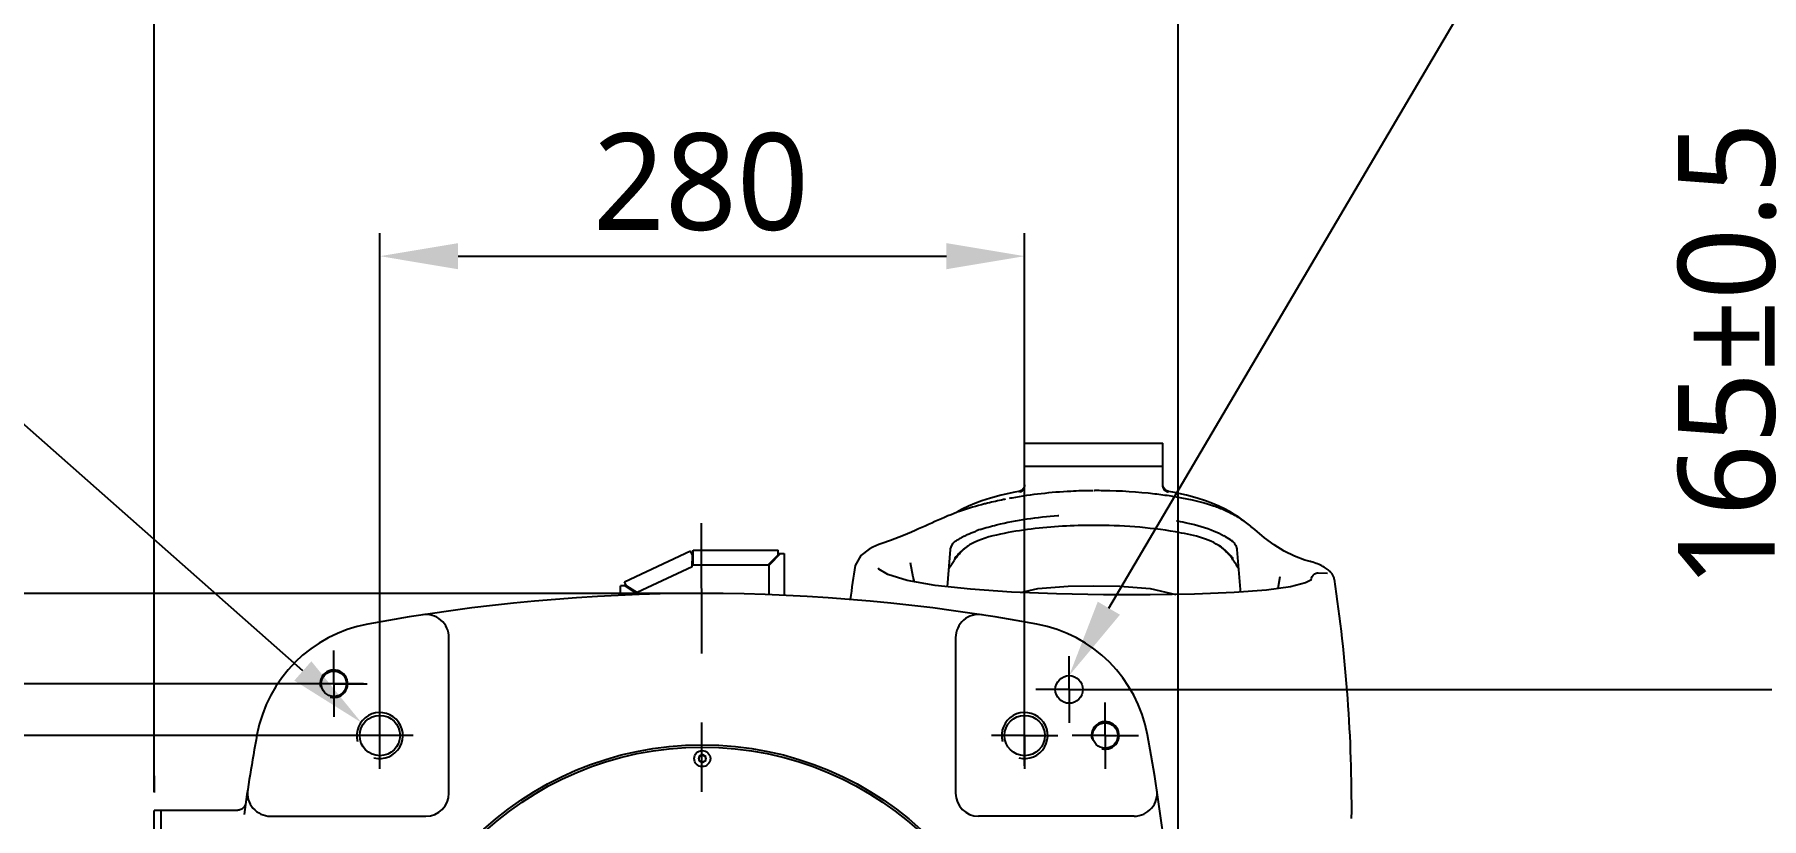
# Model space of a CAD drawing. Header units: millimetres. Extents: x 7426 to 8740, y 124 to 421.
# Drawn here: x 7990.22 to 8027.72, y 370.3 to 387.31 of the extents above; entities that cross this region are included whole.
import ezdxf
from ezdxf import colors
from ezdxf.entities.mleader import LeaderData, LeaderLine
from ezdxf.math import Vec2, Vec3

# ---------------------------------------------------------------- set-up
doc = ezdxf.new("R2010")
doc.units = ezdxf.units.MM
doc.linetypes.add('CENTER', pattern=[0.6, 0.375, -0.075, 0.075, -0.075])
for name, color, linetype in [('中心线', 7, 'Continuous'), ('外形图', 7, 'Continuous'), ('多重引线', 7, 'Continuous'), ('尺寸标注', 7, 'Continuous')]:
    doc.layers.add(name, color=color, linetype=linetype)
doc.styles.add('微软雅黑', font='msyh.ttc')
doc.dimstyles.new('尺寸标注_1_20比例', dxfattribs={"dimtxt": 2.1, "dimasz": 1.7, "dimexe": 0.5, "dimexo": 0.4, "dimgap": 0.5, "dimtad": 1, "dimdec": 1, "dimlfac": 20, "dimdsep": 46, "dimtxsty": '微软雅黑', "dimcen": 0.09, "dimadec": 0, "dimazin": 0, "dimtp": 0.01, "dimtm": 0.01, "dimtfac": 1, "dimtdec": 1, "dimtofl": 0, "dimtmove": 0, "dimatfit": 3, "dimfxl": 1, "dimtolj": 1, "dimarcsym": 0})

# ---------------------------------------------------------------- blocks, each defined once
blk = doc.blocks.new('*D985')
at = {"layer": 'Defpoints', "color": 0}
for p in [(8011.723, 382.503), (7997.722, 370.971), (8011.723, 371.038)]:
    blk.add_point(p, dxfattribs=at)
at = {"layer": '尺寸标注', "color": 0, "linetype": 'Continuous', "lineweight": -2}
for p, q in [((7997.722, 371.371), (7997.722, 383.003)), ((8011.723, 371.438), (8011.723, 383.003)), ((7999.422, 382.503), (8010.023, 382.503))]:
    blk.add_line(p, q, dxfattribs=at)
at = {"layer": '尺寸标注', "color": 0}
for points in [[(7999.422, 382.786), (7999.422, 382.219), (7997.722, 382.503)], [(8010.023, 382.219), (8010.023, 382.786), (8011.723, 382.503)]]:
    blk.add_solid(points, dxfattribs=at)
at = {"layer": '尺寸标注', "color": 0, "insert": (8004.693, 385.173), "char_height": 2.1, "attachment_point": 2, "style": '微软雅黑'}
blk.add_mtext('\\A1;\\A1;280', dxfattribs=at)
blk = doc.blocks.new('*D988')
at = {"layer": 'Defpoints', "color": 0}
for p in [(8004.723, 375.18), (7980.613, 354.51), (8004.723, 354.51)]:
    blk.add_point(p, dxfattribs=at)
at = {"layer": '尺寸标注', "color": 0, "linetype": 'Continuous', "lineweight": -2}
for p, q in [((8004.323, 375.18), (7980.113, 375.18)), ((7980.613, 373.48), (7980.613, 356.21)), ((8004.323, 354.51), (7980.113, 354.51))]:
    blk.add_line(p, q, dxfattribs=at)
at = {"layer": '尺寸标注', "color": 0}
for points in [[(7980.897, 373.48), (7980.33, 373.48), (7980.613, 375.18)], [(7980.33, 356.21), (7980.897, 356.21), (7980.613, 354.51)]]:
    blk.add_solid(points, dxfattribs=at)
at = {"layer": '尺寸标注', "color": 0, "insert": (7977.49, 364.845), "char_height": 2.1, "attachment_point": 2, "rotation": 90, "style": '微软雅黑'}
blk.add_mtext('\\A1;（{\\A1;413.4）}', dxfattribs=at)
blk = doc.blocks.new('*D989')
at = {"layer": 'Defpoints', "color": 0}
for p in [(7997.768, 373.22), (7984.708, 356.469), (7997.807, 356.469)]:
    blk.add_point(p, dxfattribs=at)
at = {"layer": '尺寸标注', "color": 0, "linetype": 'Continuous', "lineweight": -2}
for p, q in [((7997.368, 373.22), (7984.208, 373.22)), ((7984.708, 371.52), (7984.708, 358.169)), ((7997.407, 356.469), (7984.208, 356.469))]:
    blk.add_line(p, q, dxfattribs=at)
at = {"layer": '尺寸标注', "color": 0}
for points in [[(7984.991, 371.52), (7984.425, 371.52), (7984.708, 373.22)], [(7984.425, 358.169), (7984.991, 358.169), (7984.708, 356.469)]]:
    blk.add_solid(points, dxfattribs=at)
at = {"layer": '尺寸标注', "color": 0, "insert": (7982.036, 364.333), "char_height": 2.1, "attachment_point": 2, "rotation": 90, "style": '微软雅黑'}
blk.add_mtext('\\A1;\\A1;335', dxfattribs=at)
blk = doc.blocks.new('*D992')
at = {"layer": 'Defpoints', "color": 0}
for p in [(8012.825, 373.095), (8028.594, 373.095), (8011.723, 364.845)]:
    blk.add_point(p, dxfattribs=at)
at = {"layer": '尺寸标注', "color": 0, "linetype": 'Continuous', "lineweight": -2}
for p, q in [((8028.594, 373.095), (8028.594, 386.177)), ((8013.225, 373.095), (8029.094, 373.095)), ((8028.594, 366.545), (8028.594, 371.395)), ((8012.123, 364.845), (8029.094, 364.845))]:
    blk.add_line(p, q, dxfattribs=at)
at = {"layer": '尺寸标注', "color": 0}
for points in [[(8028.877, 371.395), (8028.31, 371.395), (8028.594, 373.095)], [(8028.31, 366.545), (8028.877, 366.545), (8028.594, 364.845)]]:
    blk.add_solid(points, dxfattribs=at)
at = {"layer": '尺寸标注', "color": 0, "insert": (8025.911, 375.295), "char_height": 2.1, "attachment_point": 1, "rotation": 90, "style": '微软雅黑'}
blk.add_mtext('\\A1;\\A1;165{\\C256;±0.5}', dxfattribs=at)
blk = doc.blocks.new('*D993')
at = {"layer": 'Defpoints', "color": 0}
for p in [(8012.703, 373.095), (8012.689, 356.594), (8033.179, 356.594)]:
    blk.add_point(p, dxfattribs=at)
at = {"layer": '尺寸标注', "color": 0, "linetype": 'Continuous', "lineweight": -2}
for p, q in [((8033.179, 373.095), (8033.179, 386.271)), ((8013.103, 373.095), (8033.679, 373.095)), ((8033.179, 371.395), (8033.179, 358.294)), ((8013.089, 356.594), (8033.679, 356.594))]:
    blk.add_line(p, q, dxfattribs=at)
at = {"layer": '尺寸标注', "color": 0}
for points in [[(8033.462, 371.395), (8032.896, 371.395), (8033.179, 373.095)], [(8032.896, 358.294), (8033.462, 358.294), (8033.179, 356.594)]]:
    blk.add_solid(points, dxfattribs=at)
at = {"layer": '尺寸标注', "color": 0, "insert": (8030.507, 375.295), "char_height": 2.1, "attachment_point": 1, "rotation": 90, "style": '微软雅黑'}
blk.add_mtext('\\A1;\\A1;330{\\C256;±0.5}', dxfattribs=at)
blk = doc.blocks.new('*D995')
at = {"layer": 'Defpoints', "color": 0}
for p in [(7998.845, 372.095), (7988.333, 357.594), (7997.722, 357.594)]:
    blk.add_point(p, dxfattribs=at)
at = {"layer": '尺寸标注', "color": 0, "linetype": 'Continuous', "lineweight": -2}
for p, q in [((7998.445, 372.095), (7987.833, 372.095)), ((7988.333, 370.395), (7988.333, 359.294)), ((7997.322, 357.594), (7987.833, 357.594))]:
    blk.add_line(p, q, dxfattribs=at)
at = {"layer": '尺寸标注', "color": 0}
for points in [[(7988.616, 370.395), (7988.049, 370.395), (7988.333, 372.095)], [(7988.049, 359.294), (7988.616, 359.294), (7988.333, 357.594)]]:
    blk.add_solid(points, dxfattribs=at)
at = {"layer": '尺寸标注', "color": 0, "insert": (7985.662, 364.815), "char_height": 2.1, "attachment_point": 2, "rotation": 90, "style": '微软雅黑'}
blk.add_mtext('\\A1;\\A1;290', dxfattribs=at)
blk = doc.blocks.new('*D1245')
at = {"layer": 'Defpoints', "color": 0}
for p in [(8015.058, 388.664), (7992.822, 370.47), (8015.058, 364.845)]:
    blk.add_point(p, dxfattribs=at)
at = {"layer": '多重引线', "color": 0, "lineweight": -2}
for p, q in [((7992.822, 370.87), (7992.822, 389.164)), ((8015.058, 365.245), (8015.058, 389.164)), ((7994.522, 388.664), (8013.358, 388.664))]:
    blk.add_line(p, q, dxfattribs=at)
at = {"layer": '多重引线', "color": 0}
for points in [[(7994.522, 388.948), (7994.522, 388.381), (7992.822, 388.664)], [(8013.358, 388.381), (8013.358, 388.948), (8015.058, 388.664)]]:
    blk.add_solid(points, dxfattribs=at)
at = {"layer": '多重引线', "color": 0, "insert": (8003.94, 390.453), "char_height": 2.1, "attachment_point": 5, "style": '微软雅黑'}
blk.add_mtext('\\A1;\\A1;(444.7)', dxfattribs=at)

msp = doc.modelspace()

# ---------------------------------------------------------------- linework, layer by layer
at = {"layer": '中心线', "linetype": 'CENTER', "ltscale": 20}
msp.add_line((8004.7371, 349.8765), (8004.7083, 376.7085), dxfattribs=at)
at = {"layer": '外形图', "color": 0, "linetype": 'Continuous'}
for p, q in [((8011.7231, 377.5239), (8011.7231, 378.4456)), ((8011.7231, 378.4456), (8014.7233, 378.4456)), ((8014.7233, 377.5239), (8014.7233, 378.4456)), ((8011.7231, 377.9455), (8014.7233, 377.9455)), ((8010.9794, 377.2519), (8010.7966, 377.194)), ((8011.2101, 377.313), (8010.9794, 377.2519)), ((8011.5061, 377.3762), (8011.2101, 377.313)), ((8011.6405, 377.4002), (8011.5061, 377.3762)), ((8011.6667, 377.4235), (8011.5989, 377.393)), ((8011.5989, 377.393), (8011.6094, 377.3949)), ((8011.6063, 377.3941), (8011.5989, 377.393)), ((8011.6114, 377.395), (8011.6063, 377.3941)), ((8011.6207, 377.382), (8011.6166, 377.3808)), ((8011.712, 377.4841), (8011.6667, 377.4235)), ((8011.7231, 377.5408), (8011.712, 377.4841)), ((8014.7345, 377.4838), (8014.7265, 377.5245)), ((8014.842, 377.3938), (8014.7904, 377.4021)), ((8014.8338, 377.3955), (8014.8475, 377.393)), ((8014.9404, 377.3761), (8014.8382, 377.3945)), ((8014.8475, 377.393), (8014.842, 377.3938)), ((8010.8741, 377.1292), (8010.8475, 377.1225)), ((8012.4487, 376.8746), (8012.4677, 376.876)), ((8012.4677, 376.876), (8012.4679, 376.876)), ((8016.2755, 376.8967), (8016.174, 376.9577)), ((8016.3709, 376.8342), (8016.2755, 376.8967)), ((8015.0222, 376.7593), (8015.0231, 376.7592)), ((8015.0231, 376.7592), (8015.0366, 376.7567)), ((8016.4618, 376.7699), (8016.3709, 376.8342)), ((8016.5499, 376.7031), (8016.4618, 376.7699)), ((8016.6309, 376.6379), (8016.5499, 376.7031)), ((8016.7191, 376.566), (8016.6334, 376.6362)), ((8004.5227, 375.7949), (8004.5227, 376.1199)), ((8004.5227, 376.1199), (8006.3728, 376.1199)), ((8006.3728, 376.0199), (8006.3728, 376.1199)), ((8008.3472, 376.1408), (8008.3455, 376.1398)), ((8008.4247, 376.182), (8008.3472, 376.1407)), ((8008.5574, 376.2407), (8008.4247, 376.182)), ((8008.621, 376.2647), (8008.5574, 376.2407)), ((8008.8088, 376.3299), (8008.6202, 376.2644)), ((8008.621, 376.2647), (8008.6202, 376.2644)), ((8008.9075, 376.3664), (8008.8088, 376.3299)), ((8010.0494, 375.3264), (8010.1138, 376.1354)), ((8010.1932, 376.2967), (8010.1897, 376.294)), ((8010.1906, 376.2947), (8010.1913, 376.2952)), ((8010.1914, 376.2951), (8010.1949, 376.2979)), ((8010.4647, 376.4516), (8010.4768, 376.457)), ((8016.2807, 376.2669), (8016.3097, 376.22)), ((8016.2807, 376.2669), (8016.2849, 376.2615)), ((8016.3097, 376.22), (8016.3306, 376.1515)), ((8016.3306, 376.1515), (8016.3326, 376.1354)), ((8003.0363, 375.4345), (8004.4684, 376.1023)), ((8004.506, 375.7612), (8003.3096, 375.2033)), ((8004.5106, 376.0117), (8004.4684, 376.1023)), ((8004.5227, 376.0449), (8004.5001, 376.0343)), ((8004.506, 375.7612), (8004.5106, 376.0117)), ((8006.1478, 375.7949), (8004.5227, 375.7949)), ((8006.1478, 375.7949), (8006.3728, 376.0199)), ((8006.4228, 376.0449), (8006.1728, 375.7949)), ((8006.1728, 375.1532), (8006.1728, 375.7949)), ((8006.3728, 376.0449), (8006.4978, 376.0449)), ((8006.4978, 376.0449), (8006.4978, 375.1338)), ((8008.0454, 375.7854), (8008.0452, 375.7843)), ((8009.3016, 375.5333), (8009.2441, 375.8471)), ((8009.2441, 375.8471), (8009.2441, 375.8471)), ((8017.8071, 375.9055), (8017.5852, 375.9879)), ((8017.8358, 375.8972), (8017.8048, 375.9062)), ((8018.0167, 375.8446), (8017.9811, 375.8563)), ((8018.051, 375.8324), (8018.0167, 375.8446)), ((8018.0839, 375.8199), (8018.051, 375.8324)), ((8003.068, 375.3665), (8003.0226, 375.3454)), ((8003.0785, 375.3439), (8003.0363, 375.4345)), ((8008.5433, 375.7316), (8008.5432, 375.731)), ((8009.3315, 375.4357), (8009.3016, 375.5333)), ((8017.2613, 375.5405), (8017.2208, 375.2861)), ((8017.2613, 375.5405), (8017.2613, 375.5409)), ((8017.9506, 375.4767), (8017.8209, 375.4075)), ((8018.0991, 375.6264), (8018.3026, 375.621)), ((8018.2928, 375.7106), (8018.2721, 375.7249)), ((8018.3121, 375.6963), (8018.2928, 375.7106)), ((8018.3299, 375.6818), (8018.3121, 375.6963)), ((8018.4461, 375.5001), (8018.4464, 375.4989)), ((8018.4474, 375.4927), (8018.4464, 375.4989)), ((8018.4475, 375.4922), (8018.4474, 375.4926)), ((8002.9476, 375.1338), (8002.9476, 375.3454)), ((8003.0476, 375.3454), (8002.9476, 375.3454)), ((8003.2727, 375.1954), (8003.0476, 375.3454)), ((8003.0785, 375.3439), (8003.3096, 375.2033)), ((8003.2727, 375.1954), (8003.2727, 375.1532)), ((7999.2224, 370.8451), (7999.2224, 374.2212)), ((8010.223, 374.2212), (8010.223, 370.8451)), ((8004.7227, 371.6818), (8004.6477, 371.6385)), ((8004.6477, 371.6385), (8004.6477, 371.5519)), ((8004.7977, 371.6385), (8004.7227, 371.6818)), ((8004.7977, 371.5519), (8004.7977, 371.6385)), ((7992.8221, 371.2952), (7992.8221, 371.5952)), ((8004.6477, 371.5519), (8004.7227, 371.5086)), ((8004.7227, 371.5086), (8004.7977, 371.5519)), ((7992.8221, 371.2198), (7992.8221, 370.8578)), ((7994.8102, 370.6422), (7994.8099, 370.6401)), ((7994.8104, 370.6429), (7994.8103, 370.6422)), ((7992.8221, 359.2195), (7992.8221, 370.4701)), ((7992.9721, 370.4701), (7992.8221, 370.4701)), ((7992.9721, 359.2195), (7992.9721, 370.4701)), ((7994.6187, 370.4701), (7992.9721, 370.4701)), ((7994.6187, 370.4701), (7994.6179, 370.4701)), ((7995.3463, 370.3451), (7998.7224, 370.3451)), ((8014.0991, 370.3451), (8010.7231, 370.3451))]:
    msp.add_line(p, q, dxfattribs=at)
at = {"layer": '外形图', "color": 0}
for p, q in [((7996.7223, 373.2203), (7996.7223, 373.941)), ((8012.6887, 373.0953), (8012.6887, 373.816)), ((7996.7223, 373.2203), (7996.0015, 373.2203)), ((7996.7223, 373.2203), (7996.7223, 372.4995)), ((7996.7223, 373.2203), (7997.443, 373.2203)), ((8011.7231, 372.0952), (8011.7231, 372.816)), ((8012.6887, 373.0953), (8011.9679, 373.0953)), ((8012.6746, 373.0953), (8013.4095, 373.0953)), ((8012.6887, 373.1059), (8012.6887, 372.3745)), ((8013.4732, 372.0952), (8013.4732, 372.816)), ((8011.7231, 372.0952), (8011.0024, 372.0952)), ((8011.7231, 372.0952), (8011.7231, 371.3745)), ((8011.7231, 372.0952), (8012.4439, 372.0952)), ((8013.4732, 372.0952), (8012.7525, 372.0952)), ((8013.4732, 372.0952), (8013.4732, 371.3745)), ((8013.4732, 372.0952), (8014.194, 372.0952))]:
    msp.add_line(p, q, dxfattribs=at)
at = {"layer": '外形图', "color": 0, "linetype": 'Continuous'}
for points in [[(8011.7231, 377.5239), (8011.723, 377.5179), (8011.7143, 377.4731), (8011.6941, 377.4353), (8011.6662, 377.4064), (8011.6377, 377.3887), (8011.6207, 377.382)], [(8014.7363, 377.4627), (8014.7239, 377.5101), (8014.7233, 377.5239)], [(8014.8475, 377.393), (8014.7799, 377.4234), (8014.7345, 377.4838)], [(8014.8299, 377.3807), (8014.8301, 377.3807), (8014.8203, 377.3839), (8014.7925, 377.3976), (8014.7609, 377.4246), (8014.7363, 377.4627)], [(8016.174, 376.9577), (8016.0643, 377.0175), (8015.9425, 377.0769), (8015.8054, 377.1359), (8015.6499, 377.1939), (8015.4671, 377.2519), (8015.2365, 377.3129), (8014.9404, 377.3761)], [(8010.8475, 377.1225), (8010.7836, 377.1062), (8010.719, 377.089), (8010.6541, 377.071), (8010.5892, 377.0522), (8010.5242, 377.0325), (8010.4591, 377.0118), (8010.3935, 376.9901), (8010.3274, 376.9671), (8010.2604, 376.9429), (8010.1926, 376.9172), (8010.124, 376.8902), (8010.0548, 376.8618), (8009.9852, 376.8321)], [(8010.7966, 377.194), (8010.6412, 377.136), (8010.504, 377.077), (8010.3822, 377.0176), (8010.2725, 376.9578), (8010.2263, 376.93)], [(8009.776, 376.7389), (8009.7061, 376.7071), (8009.6358, 376.6753), (8009.5651, 376.6435), (8009.4935, 376.6117), (8009.42, 376.5795), (8009.3437, 376.5464), (8009.2632, 376.512), (8009.1788, 376.4763)], [(8009.9852, 376.8321), (8009.9155, 376.8016), (8009.8457, 376.7704), (8009.776, 376.7389)], [(8017.5852, 375.9879), (8017.3547, 376.1016), (8017.1405, 376.2354), (8016.9337, 376.3897), (8016.7191, 376.566)], [(8008.3455, 376.1398), (8008.1651, 376.0024), (8008.0452, 375.7843)], [(8009.1788, 376.4763), (8009.0913, 376.4398), (8009.0011, 376.4031), (8008.9075, 376.3664)], [(8010.1138, 376.1354), (8010.1158, 376.152), (8010.1391, 376.2248)], [(8010.1391, 376.2248), (8010.1704, 376.2727), (8010.1888, 376.2923), (8010.1945, 376.2975)], [(8010.1914, 376.2953), (8010.2016, 376.3025), (8010.2158, 376.3123), (8010.2302, 376.3221), (8010.2451, 376.3319), (8010.2603, 376.3417), (8010.276, 376.3515), (8010.2921, 376.3614), (8010.3088, 376.3712), (8010.3259, 376.3811), (8010.3437, 376.3911), (8010.3621, 376.401), (8010.3811, 376.411), (8010.4008, 376.4211), (8010.4213, 376.4312), (8010.4426, 376.4414), (8010.4647, 376.4516)], [(8016.3326, 376.1354), (8016.4017, 375.2668), (8016.4052, 375.2083)], [(8017.9308, 375.8713), (8017.9191, 375.8745), (8017.8358, 375.8972)], [(8017.9811, 375.8563), (8017.9442, 375.8674), (8017.9308, 375.8713)], [(8018.2721, 375.7249), (8018.2498, 375.739), (8018.226, 375.7529), (8018.2007, 375.7667), (8018.1738, 375.7804), (8018.1454, 375.7938), (8018.1154, 375.807), (8018.0839, 375.8199)], [(8017.8209, 375.4075), (8017.496, 375.3242), (8016.9769, 375.2523), (8016.2726, 375.1981), (8015.4132, 375.1633), (8014.4483, 375.1475), (8013.4329, 375.15), (8012.4143, 375.1705), (8011.4381, 375.2103), (8010.547, 375.2716), (8009.7791, 375.3562), (8009.1687, 375.4646), (8008.7512, 375.5914), (8008.5599, 375.7062), (8008.5432, 375.7314)], [(8018.4167, 375.5801), (8018.408, 375.5947), (8018.3982, 375.6091), (8018.3873, 375.6235), (8018.375, 375.6381), (8018.3614, 375.6527), (8018.3463, 375.6673), (8018.3299, 375.6818)], [(8018.4461, 375.5001), (8018.4423, 375.5172), (8018.4375, 375.5333), (8018.4315, 375.5495), (8018.4245, 375.5651), (8018.4167, 375.5801)], [(8011.6333, 375.2023), (8012.0115, 375.2879), (8012.6667, 375.3373), (8013.2233, 375.3436)], [(8013.2232, 375.3436), (8013.7932, 375.3368), (8014.4482, 375.2861), (8015.0085, 375.1567)], [(7994.8052, 370.6172), (7994.8015, 370.6048), (7994.7968, 370.5919), (7994.791, 370.5786), (7994.7833, 370.5643), (7994.7723, 370.5478), (7994.7573, 370.5301), (7994.7381, 370.5126), (7994.7188, 370.4993), (7994.701, 370.4897), (7994.6845, 370.4828), (7994.6692, 370.4778), (7994.6554, 370.4744), (7994.6435, 370.4723), (7994.6336, 370.471), (7994.6253, 370.4703), (7994.6187, 370.4701)], [(7994.8099, 370.6401), (7994.8079, 370.6291), (7994.8052, 370.6172)]]:
    msp.add_lwpolyline(points, dxfattribs=at)
for centre, radius in [((7996.7223, 373.2203), 0.275), ((8012.6887, 373.0953), 0.3), ((7997.7223, 372.0952), 0.4375), ((8011.7231, 372.0952), 0.4375), ((8013.4732, 372.0952), 0.275), ((8004.7227, 364.8448), 7.0504), ((8004.7227, 364.8448), 7.0004), ((8004.7227, 371.5952), 0.175), ((8004.7227, 371.5952), 0.075)]:
    msp.add_circle(centre, radius, dxfattribs=at)
for centre, radius, start, end in [((8012.9259, 369.0636), 8.3216, 100.27596, 100.67757), ((8012.477, 372.4432), 5.0271, 99.57844, 99.93787), ((8013.0624, 368.5228), 8.99, 99.01781, 99.28789), ((8012.8297, 370.3707), 7.1294, 99.45623, 99.6021), ((8013.2983, 366.9421), 10.4698, 90.287, 90.41068), ((8013.2983, 366.9007), 10.5112, 89.27212, 90.28628), ((8013.7309, 371.0513), 6.4393, 80.38949, 80.54933), ((8013.8486, 371.745), 5.7357, 80.1094, 80.39147), ((8013.223, 367.6491), 9.7667, 101.84908, 103.9161), ((8012.919, 369.1237), 8.2611, 101.27434, 101.88562), ((8015.0352, 374.6357), 2.5642, 63.18235, 66.25636), ((8015.1029, 374.7707), 2.4131, 60.64473, 63.17053), ((8015.1212, 374.8039), 2.3753, 59.56451, 60.6363), ((8011.6359, 373.9508), 2.7612, 108.56446, 111.03199), ((8015.1186, 374.7996), 2.3803, 58.12684, 59.5644), ((8015.138, 374.829), 2.345, 57.02813, 57.75396), ((8015.1221, 374.8046), 2.3741, 56.23587, 57.027), ((8015.1255, 374.8085), 2.369, 53.61901, 56.25342), ((8011.1389, 375.3109), 1.1083, 126.91345, 131.25969), ((8015.3238, 375.3318), 1.0819, 51.03059, 54.54225), ((8015.2725, 375.2706), 1.1617, 44.94143, 50.96096), ((8015.1443, 374.8243), 1.846, 59.35145, 60.63199), ((8015.1691, 374.866), 1.7974, 53.75117, 59.35436), ((8015.3442, 375.2561), 1.3823, 48.47089, 50.87359), ((8040.124, 370.5579), 32.5018, 170.74434, 172.05981), ((8011.4861, 374.9931), 1.58, 141.5412, 145.11357), ((8011.3474, 375.0358), 1.4596, 138.08266, 142.05208), ((8011.2745, 375.0999), 1.3626, 137.56001, 138.04065), ((8015.1428, 375.1415), 1.3447, 39.3093, 44.93401), ((8015.1529, 375.0823), 1.3884, 39.65364, 43.53853), ((8014.9702, 375), 1.5679, 34.26517, 39.31547), ((8015.0595, 375.0039), 1.5104, 37.98715, 39.68256), ((7986.3224, 370.5579), 32.5018, 359.53679, 8.73221), ((8004.7227, 335.1774), 40.0022, 79.53729, 100.46271), ((7998.7224, 374.2212), 0.5, 0, 98.73698), ((8010.7231, 374.2212), 0.5, 81.26302, 180), ((7998.0033, 371.5642), 3.0002, 100.46271, 169.53729), ((8011.4421, 371.5642), 3.0002, 10.46271, 79.53729), ((7996.7223, 373.2203), 0.3, 255, 195), ((7997.7223, 372.0952), 0.5, 255, 195), ((8011.7231, 372.0952), 0.5, 255, 195), ((8013.4732, 372.0952), 0.3, 255, 195), ((8034.3902, 364.8448), 40.0022, 169.53729, 172.04548), ((7975.0553, 364.8448), 40.0022, 349.53729, 10.46271), ((7995.3463, 370.8451), 0.5, 171.26302, 270), ((8014.0991, 370.8451), 0.5, 270, 8.73701), ((7998.7224, 370.8451), 0.5, 270, 0), ((8010.7231, 370.8451), 0.5, 180, 270)]:
    msp.add_arc(centre, radius, start, end, dxfattribs=at)
for points, knots in [([(8013.2, 377.4115), (8013.0414, 377.4103), (8012.4527, 377.3917), (8011.8649, 377.3284), (8011.4414, 377.2517)], [0, 0, 0, 0, 0.2692392, 1, 1, 1, 1]), ([(8014.9036, 377.2903), (8014.7851, 377.3091), (8014.297, 377.3752), (8013.8043, 377.4063), (8013.4319, 377.4111)], [0, 0, 0, 0, 0.2436668, 1, 1, 1, 1]), ([(8016.0676, 376.9828), (8015.9889, 377.0175), (8015.6127, 377.1607), (8015.2157, 377.241), (8014.9036, 377.2903)], [0, 0, 0, 0, 0.2139496, 1, 1, 1, 1]), ([(8010.7568, 376.5683), (8010.8737, 376.6077), (8011.4271, 376.7593), (8011.9981, 376.8385), (8012.4464, 376.8746)], [0, 0, 0, 0, 0.2152553, 1, 1, 1, 1]), ([(8013.2232, 376.6573), (8012.77, 376.6577), (8012.0875, 376.6197), (8011.1956, 376.4793), (8010.7499, 376.3591), (8010.5533, 376.2478)], [0, 0, 0, 0, 0.5003428, 0.7505736, 1, 1, 1, 1]), ([(8015.0387, 376.7564), (8015.1158, 376.742), (8015.387, 376.6862), (8015.6563, 376.6124), (8015.8394, 376.5355)], [0, 0, 0, 0, 0.2833002, 1, 1, 1, 1])]:
    msp.add_open_spline(points, degree=3, knots=knots, dxfattribs=at)
for points in [[(8010.4768, 376.457), (8010.5323, 376.4818), (8010.5883, 376.5055), (8010.645, 376.5273)], [(8015.0002, 376.5156), (8014.4148, 376.6177), (8013.8174, 376.6578), (8013.2232, 376.6573)], [(8015.9952, 376.1827), (8015.7112, 376.3867), (8015.3448, 376.4555), (8015.0002, 376.5156)], [(8015.8394, 376.5355), (8015.9112, 376.5053), (8015.9817, 376.4713), (8016.0496, 376.433)], [(8010.2489, 375.9758), (8010.297, 376.0362), (8010.35, 376.0932), (8010.408, 376.1441)], [(8010.4512, 376.1827), (8010.3849, 376.1351), (8010.324, 376.0796), (8010.269, 376.0194)], [(8010.5533, 376.2478), (8010.5182, 376.2279), (8010.484, 376.2062), (8010.4512, 376.1827)], [(8016.1594, 376.0387), (8016.1092, 376.0914), (8016.0544, 376.1402), (8015.9952, 376.1827)], [(8016.2319, 376.3156), (8016.2504, 376.3019), (8016.2665, 376.285), (8016.2807, 376.2669)], [(8010.0799, 375.7169), (8010.1132, 375.7788), (8010.1498, 375.8391), (8010.1901, 375.8968)], [(8016.266, 375.8827), (8016.3027, 375.8291), (8016.3362, 375.7733), (8016.367, 375.7161)], [(8017.9454, 375.4764), (8017.9453, 375.525), (8017.9748, 375.5783), (8018.0161, 375.6037)], [(8018.0161, 375.6037), (8018.0405, 375.6188), (8018.0705, 375.6272), (8018.0992, 375.6265)]]:
    msp.add_open_spline(points, degree=3, dxfattribs=at)

# ---------------------------------------------------------------- dimensions: what is measured, and where the dimension line sits
at = {"layer": '多重引线'}
dim = msp.add_linear_dim(base=(8015.0575, 388.6643), p1=(7992.8221, 370.4701), p2=(8015.0575, 364.8448), text='\\A1;(<>)', dimstyle='尺寸标注_1_20比例', override={"dimtxsty": '微软雅黑'}, dxfattribs=at)
dim.commit()
dim.dimension.update_dxf_attribs({"geometry": '*D1245', "text_midpoint": (8003.9398, 390.4529)})
at = {"layer": '尺寸标注', "color": 0, "linetype": 'Continuous'}
for base, p1, p2, angle, text, picture, middle in [((8028.5936, 373.0953), (8011.7231, 364.8448), (8012.8254, 373.0953), 90, '\\A1;165{\\C256;±0.5}', '*D992', (8028.5936, 380.4863)), ((8033.1791, 356.5943), (8012.7028, 373.0953), (8012.6887, 356.5943), 270, '\\A1;330{\\C256;±0.5}', '*D993', (8033.1791, 380.5331))]:
    dim = msp.add_linear_dim(base=base, p1=p1, p2=p2, angle=angle, text=text, dimstyle='尺寸标注_1_20比例', override={"dimtxsty": '微软雅黑'}, dxfattribs=at)
    dim.commit()
    dim.dimension.update_dxf_attribs({"geometry": picture, "text_midpoint": middle, "dimtype": 160})
dim = msp.add_linear_dim(base=(8011.7231, 382.5026), p1=(7997.7223, 370.9715), p2=(8011.7231, 371.038), text='\\A1;280', dimstyle='尺寸标注_1_20比例', dxfattribs=at)
dim.commit()
dim.dimension.update_dxf_attribs({"geometry": '*D985', "text_midpoint": (8004.6933, 382.5026), "dimtype": 160})
for base, p1, p2, text, picture, middle in [((7980.6132, 354.51), (8004.7227, 375.1796), (8004.7227, 354.51), '（{\\A1;413.4）}', '*D988', (7980.6132, 364.8448)), ((7984.708, 356.4693), (7997.7684, 373.2203), (7997.8073, 356.4693), '\\A1;335', '*D989', (7984.708, 364.333)), ((7988.3328, 357.5944), (7998.8447, 372.0952), (7997.7223, 357.5944), '\\A1;290', '*D995', (7988.3328, 364.8155))]:
    dim = msp.add_linear_dim(base=base, p1=p1, p2=p2, angle=270, text=text, dimstyle='尺寸标注_1_20比例', dxfattribs=at)
    dim.commit()
    dim.dimension.update_dxf_attribs({"geometry": picture, "text_midpoint": middle, "dimtype": 160})

# ---------------------------------------------------------------- leaders
at = {"layer": '多重引线'}
ml = msp.add_multileader_mtext('Standard', dxfattribs=at)
ml.set_content('{\\A1;2×\\C256;Φ\\C0;12 H8(\\C7;{\\H0.7x;\\S+0.027^  0;}\\C0;)\\P\\C7;底孔Φ13深度12}', style='微软雅黑')
ml.set_leader_properties()
ml.build(insert=Vec2(0, 0))
ml.multileader.update_dxf_attribs({"text_left_attachment_type": 5, "text_right_attachment_type": 0, "dogleg_length": 1, "arrow_head_size": 1.7})
ctx = ml.context
ctx.base_point, ctx.char_height, ctx.arrow_head_size, ctx.landing_gap_size, ctx.plane_origin = Vec3(8022.4234, 389.5871), 2.1, 1.7, 0.3907, Vec3(8012.956, 373.9655)
ctx.left_attachment, ctx.right_attachment = 5, 0
notes = []
notes.append((ctx, [(0, (1, 1, 0), (8022.228, 389.5871), (1, 0), 0.1953, [(0, [(8012.6887, 373.3953)], 0, [])])]))
ctx.mtext.insert, ctx.mtext.flow_direction = Vec3(8022.814, 396.5516), 5
ml = msp.add_multileader_mtext('Standard', dxfattribs=at)
ml.set_content('4×{\\A1;M20 贯通\\P（此螺纹孔为底座固定孔\\P采用4颗M16螺钉锁附）}', style='微软雅黑')
ml.set_leader_properties()
ml.build(insert=Vec2(0, 0))
ml.multileader.update_dxf_attribs({"text_left_attachment_type": 5, "text_right_attachment_type": 5, "dogleg_length": 1, "arrow_head_size": 1.7})
ctx = ml.context
ctx.base_point, ctx.char_height, ctx.arrow_head_size, ctx.landing_gap_size, ctx.plane_origin = Vec3(7956.9041, 381.8608), 2.1, 1.7, 0.3907, Vec3(7997.0563, 370.7086)
ctx.left_attachment, ctx.right_attachment, ctx.text_align_type = 5, 5, 2
notes.append((ctx, [(0, (1, 1, 0), (7986.5771, 381.8608), (-1, 0), 0.1953, [(0, [(7997.3234, 372.3732)], 0, [])])]))
ctx.mtext.insert, ctx.mtext.alignment, ctx.mtext.flow_direction = Vec3(7985.9912, 392.0373), 3, 5
for ctx, leaders in notes:
    for number, flags, end, landing, length, lines in leaders:
        leader = LeaderData()
        leader.index, (leader.has_last_leader_line, leader.has_dogleg_vector, leader.attachment_direction) = number, flags
        leader.last_leader_point, leader.dogleg_vector, leader.dogleg_length = Vec3(end), Vec3(landing), length
        for number, points, colour, breaks in lines:
            line = LeaderLine()
            line.index, line.vertices, line.color, line.breaks = number, Vec3.list(points), colors.encode_raw_color(colour), breaks
            leader.lines.append(line)
        ctx.leaders.append(leader)

doc.saveas('drawing.dxf')
